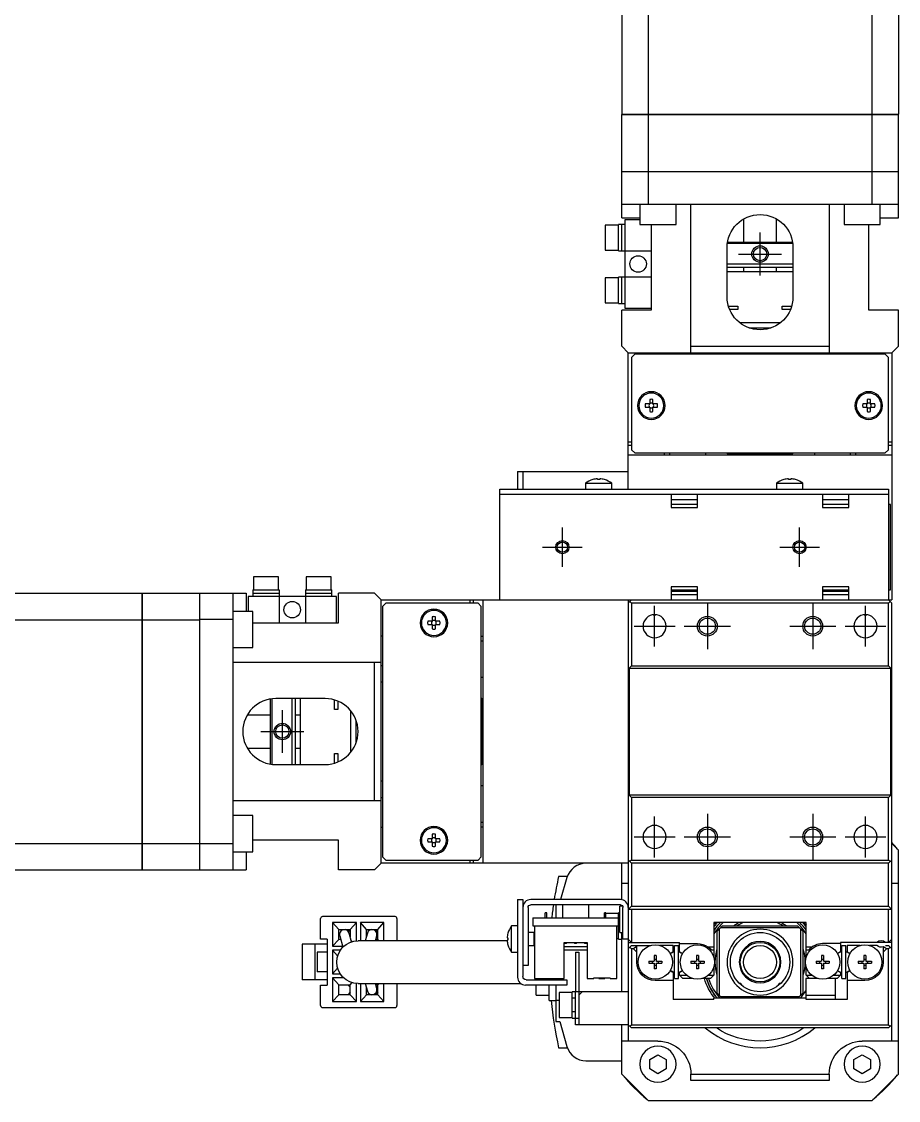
# Model space of a CAD drawing. Extents: x 0 to 1346, y -8 to 1139.
# Drawn here: x 1212.6 to 1345.7, y 409.9 to 573.7 of the extents above; entities that cross this region are included whole.
import ezdxf

# ---------------------------------------------------------------- set-up
doc = ezdxf.new("R2010")
doc.units = 0
doc.header["$LTSCALE"] = 0.5
doc.linetypes.add('CENTER', pattern=[50.8, 31.75, -6.35, 6.35, -6.35])
for name, color, linetype in [('MSM_CENTER', 1, 'CENTER'), ('MSM_CONTINUOUS', 7, 'CONTINUOUS'), ('MSM_NARROW', 5, 'CONTINUOUS')]:
    doc.layers.add(name, color=color, linetype=linetype)

msp = doc.modelspace()

# ---------------------------------------------------------------- linework, layer by layer
at = {"layer": 'MSM_CENTER'}
for p, q in [((1324.69, 535.16), (1324.69, 541.66)), ((1321.44, 538.41), (1327.94, 538.41)), ((1294.69, 490.91), (1294.69, 496.91)), ((1330.69, 490.91), (1330.69, 496.91)), ((1291.69, 493.91), (1297.69, 493.91)), ((1327.69, 493.91), (1333.69, 493.91)), ((1308.69, 478.81), (1308.69, 485.01)), ((1316.69, 485.41), (1316.69, 478.41)), ((1332.69, 485.41), (1332.69, 478.41)), ((1340.69, 478.81), (1340.69, 485.01)), ((1305.59, 481.91), (1311.79, 481.91)), ((1313.19, 481.91), (1320.19, 481.91)), ((1329.19, 481.91), (1336.19, 481.91)), ((1337.59, 481.91), (1343.79, 481.91)), ((1252.19, 462.66), (1252.19, 469.16)), ((1248.94, 465.91), (1255.44, 465.91)), ((1308.69, 446.81), (1308.69, 453.01)), ((1316.69, 453.41), (1316.69, 446.41)), ((1332.69, 453.41), (1332.69, 446.41)), ((1340.69, 446.81), (1340.69, 453.01)), ((1305.59, 449.91), (1311.79, 449.91)), ((1313.19, 449.91), (1320.19, 449.91)), ((1329.19, 449.91), (1336.19, 449.91)), ((1337.59, 449.91), (1343.79, 449.91))]:
    msp.add_line(p, q, dxfattribs=at)
at = {"layer": 'MSM_CONTINUOUS'}
for p, q in [((1303.69, 595.91), (1303.69, 559.66)), ((1307.72, 583.61), (1307.72, 559.66)), ((1341.66, 583.61), (1341.66, 559.66)), ((1345.69, 583.61), (1345.69, 559.66)), ((1303.69, 559.66), (1345.69, 559.66)), ((1303.69, 559.61), (1345.69, 559.61)), ((1303.69, 543.91), (1303.69, 559.61)), ((1303.74, 559.66), (1303.74, 559.61)), ((1307.72, 559.61), (1307.72, 550.91)), ((1307.98, 559.66), (1307.98, 559.61)), ((1341.4, 559.66), (1341.4, 559.61)), ((1341.66, 559.61), (1341.66, 550.91)), ((1345.64, 559.66), (1345.64, 559.61)), ((1345.69, 543.91), (1345.69, 559.61)), ((1345.69, 550.91), (1303.69, 550.91)), ((1307.69, 550.91), (1307.69, 545.91)), ((1341.69, 545.91), (1341.69, 550.91)), ((1345.69, 545.91), (1303.69, 545.91)), ((1306.44, 545.91), (1306.44, 542.91)), ((1311.94, 542.91), (1311.94, 545.91)), ((1314.19, 523.41), (1314.19, 545.91)), ((1335.19, 545.91), (1335.19, 523.41)), ((1337.44, 545.91), (1337.44, 542.91)), ((1342.94, 542.91), (1342.94, 545.91)), ((1303.69, 543.91), (1306.44, 543.91)), ((1342.94, 543.91), (1345.69, 543.91)), ((1301.19, 542.81), (1301.19, 539.01)), ((1303.19, 542.81), (1301.19, 542.81)), ((1303.19, 538.91), (1303.19, 542.91)), ((1304.19, 542.91), (1303.19, 542.91)), ((1303.69, 538.91), (1303.69, 542.91)), ((1304.19, 543.61), (1304.19, 530.21)), ((1306.44, 543.61), (1304.19, 543.61)), ((1306.44, 542.91), (1311.94, 542.91)), ((1308.19, 542.91), (1308.19, 529.91)), ((1322.19, 543.74), (1322.19, 540.21)), ((1327.19, 540.21), (1327.19, 543.74)), ((1337.44, 542.91), (1342.94, 542.91)), ((1341.19, 529.91), (1341.19, 542.91)), ((1301.19, 539.01), (1303.19, 539.01)), ((1303.19, 538.91), (1308.19, 538.91)), ((1319.69, 531.91), (1319.69, 539.41)), ((1329.65, 540.01), (1319.73, 540.01)), ((1319.75, 540.21), (1329.63, 540.21)), ((1329.69, 539.41), (1329.69, 531.91)), ((1319.69, 536.91), (1329.69, 536.91)), ((1319.69, 536.41), (1329.69, 536.41)), ((1329.69, 535.71), (1319.69, 535.71)), ((1322.19, 536.41), (1322.19, 535.71)), ((1327.19, 535.71), (1327.19, 536.41)), ((1301.19, 534.81), (1301.19, 531.01)), ((1303.19, 534.81), (1301.19, 534.81)), ((1303.19, 530.91), (1303.19, 534.91)), ((1308.19, 534.91), (1303.19, 534.91)), ((1303.69, 530.91), (1303.69, 534.91)), ((1301.19, 531.01), (1303.19, 531.01)), ((1303.19, 530.91), (1304.19, 530.91)), ((1308.19, 529.91), (1303.69, 529.91)), ((1303.69, 524.41), (1303.69, 529.91)), ((1304.19, 530.21), (1308.19, 530.21)), ((1319.89, 530.51), (1321.34, 530.51)), ((1321.34, 530.01), (1320.06, 530.01)), ((1321.34, 530.51), (1321.34, 530.01)), ((1328.04, 530.51), (1329.49, 530.51)), ((1328.04, 530.01), (1328.04, 530.51)), ((1329.32, 530.01), (1328.04, 530.01)), ((1345.69, 529.91), (1341.19, 529.91)), ((1345.69, 524.41), (1345.69, 529.91)), ((1321.56, 528.01), (1327.82, 528.01)), ((1322.98, 527.21), (1326.4, 527.21)), ((1323.44, 527.21), (1323.44, 527.07)), ((1325.94, 527.07), (1325.94, 527.21)), ((1303.69, 524.41), (1304.69, 523.41)), ((1314.19, 524.41), (1335.19, 524.41)), ((1344.69, 523.41), (1345.69, 524.41)), ((1304.69, 523.41), (1344.69, 523.41)), ((1304.69, 502.71), (1304.69, 523.41)), ((1305.69, 523.21), (1305.19, 522.71)), ((1305.19, 522.71), (1305.19, 508.71)), ((1343.69, 523.21), (1305.69, 523.21)), ((1310.19, 523.41), (1310.19, 523.21)), ((1314.69, 523.41), (1314.69, 523.21)), ((1317.19, 523.41), (1317.19, 523.21)), ((1332.19, 523.21), (1332.19, 523.41)), ((1334.69, 523.21), (1334.69, 523.41)), ((1339.19, 523.21), (1339.19, 523.41)), ((1344.19, 522.71), (1343.69, 523.21)), ((1344.19, 508.71), (1344.19, 522.71)), ((1344.69, 523.41), (1344.69, 485.91)), ((1307.95, 516.33), (1307.95, 515.65)), ((1308.43, 515.65), (1308.43, 516.33)), ((1340.95, 516.33), (1340.95, 515.65)), ((1341.43, 515.65), (1341.43, 516.33)), ((1307.95, 515.65), (1307.27, 515.65)), ((1307.27, 515.17), (1307.95, 515.17)), ((1307.95, 515.17), (1307.95, 514.49)), ((1309.11, 515.65), (1308.43, 515.65)), ((1308.43, 514.49), (1308.43, 515.17)), ((1308.43, 515.17), (1309.11, 515.17)), ((1340.95, 515.65), (1340.27, 515.65)), ((1340.27, 515.17), (1340.95, 515.17)), ((1340.95, 515.17), (1340.95, 514.49)), ((1342.11, 515.65), (1341.43, 515.65)), ((1341.43, 514.49), (1341.43, 515.17)), ((1341.43, 515.17), (1342.11, 515.17)), ((1304.69, 509.91), (1305.19, 509.91)), ((1344.19, 509.91), (1344.69, 509.91)), ((1304.69, 509.41), (1305.19, 509.41)), ((1304.69, 507.91), (1344.69, 507.91)), ((1305.19, 508.71), (1305.69, 508.21)), ((1305.69, 508.21), (1343.69, 508.21)), ((1310.19, 507.91), (1310.19, 508.21)), ((1310.94, 508.21), (1310.94, 507.91)), ((1316.44, 507.91), (1316.44, 508.21)), ((1319.69, 508.21), (1319.69, 508.11)), ((1319.69, 508.11), (1329.69, 508.11)), ((1319.69, 508.11), (1319.89, 507.91)), ((1329.49, 507.91), (1329.69, 508.11)), ((1329.69, 508.11), (1329.69, 508.21)), ((1332.94, 508.21), (1332.94, 507.91)), ((1338.44, 507.91), (1338.44, 508.21)), ((1339.19, 508.21), (1339.19, 507.91)), ((1343.69, 508.21), (1344.19, 508.71)), ((1344.19, 509.41), (1344.69, 509.41)), ((1287.89, 505.41), (1304.69, 505.41)), ((1287.89, 505.41), (1287.89, 502.71)), ((1288.69, 505.41), (1288.69, 502.71)), ((1298.19, 503.61), (1302.19, 503.61)), ((1298.19, 503.61), (1298.19, 502.71)), ((1299.3, 504.18), (1299.3, 504.18)), ((1300.01, 504.18), (1300.01, 504.3)), ((1300.37, 504.3), (1300.37, 504.18)), ((1301.08, 504.18), (1301.08, 504.18)), ((1302.19, 502.71), (1302.19, 503.61)), ((1327.19, 503.61), (1331.19, 503.61)), ((1327.19, 503.61), (1327.19, 502.71)), ((1328.3, 504.18), (1328.3, 504.18)), ((1329.01, 504.18), (1329.01, 504.3)), ((1329.37, 504.3), (1329.37, 504.18)), ((1330.08, 504.18), (1330.08, 504.18)), ((1331.19, 502.71), (1331.19, 503.61)), ((1285.19, 502.71), (1344.19, 502.71)), ((1285.19, 485.91), (1285.19, 502.71)), ((1344.19, 501.91), (1285.19, 501.91)), ((1311.19, 501.91), (1311.19, 499.91)), ((1315.19, 499.91), (1315.19, 501.91)), ((1334.19, 501.91), (1334.19, 499.91)), ((1338.19, 499.91), (1338.19, 501.91)), ((1344.19, 502.71), (1344.19, 485.91)), ((1315.19, 501.11), (1311.19, 501.11)), ((1315.19, 500.41), (1311.19, 500.41)), ((1311.19, 499.91), (1315.19, 499.91)), ((1338.19, 501.11), (1334.19, 501.11)), ((1338.19, 500.41), (1334.19, 500.41)), ((1334.19, 499.91), (1338.19, 499.91)), ((1344.49, 500.41), (1344.19, 500.41)), ((1344.49, 487.41), (1344.49, 500.41)), ((1251.59, 489.41), (1247.79, 489.41)), ((1247.79, 489.41), (1247.79, 487.41)), ((1251.59, 487.41), (1251.59, 489.41)), ((1259.59, 489.41), (1255.79, 489.41)), ((1255.79, 489.41), (1255.79, 487.41)), ((1259.59, 487.41), (1259.59, 489.41)), ((1194.69, 486.91), (1230.94, 486.91)), ((1230.94, 444.91), (1230.94, 486.91)), ((1230.94, 486.86), (1230.99, 486.86)), ((1230.99, 444.91), (1230.99, 486.91)), ((1230.99, 486.91), (1246.69, 486.91)), ((1239.69, 444.91), (1239.69, 486.91)), ((1244.69, 486.91), (1244.69, 444.91)), ((1246.69, 486.91), (1246.69, 484.16)), ((1247.69, 487.41), (1251.69, 487.41)), ((1247.69, 487.41), (1247.69, 486.41)), ((1247.69, 486.91), (1251.69, 486.91)), ((1251.69, 487.41), (1251.69, 482.41)), ((1255.69, 487.41), (1255.69, 482.41)), ((1255.69, 487.41), (1259.69, 487.41)), ((1255.69, 486.91), (1259.69, 486.91)), ((1259.69, 486.41), (1259.69, 487.41)), ((1260.69, 482.41), (1260.69, 486.91)), ((1266.19, 486.91), (1260.69, 486.91)), ((1267.19, 485.91), (1266.19, 486.91)), ((1311.19, 487.91), (1311.19, 485.91)), ((1315.19, 487.91), (1311.19, 487.91)), ((1311.19, 487.41), (1315.19, 487.41)), ((1311.19, 487.21), (1315.19, 487.21)), ((1311.19, 486.71), (1312.14, 486.71)), ((1312.14, 486.71), (1314.24, 486.71)), ((1314.24, 486.71), (1315.19, 486.71)), ((1315.19, 485.91), (1315.19, 487.91)), ((1338.19, 487.91), (1334.19, 487.91)), ((1334.19, 487.91), (1334.19, 485.91)), ((1334.19, 487.41), (1338.19, 487.41)), ((1334.19, 487.21), (1338.19, 487.21)), ((1334.19, 486.71), (1335.14, 486.71)), ((1335.14, 486.71), (1337.24, 486.71)), ((1337.24, 486.71), (1338.19, 486.71)), ((1338.19, 485.91), (1338.19, 487.91)), ((1344.19, 487.41), (1344.49, 487.41)), ((1246.99, 486.41), (1246.99, 484.16)), ((1260.39, 486.41), (1246.99, 486.41)), ((1260.39, 482.41), (1260.39, 486.41)), ((1267.19, 445.91), (1267.19, 485.91)), ((1267.19, 485.91), (1344.69, 485.91)), ((1267.89, 485.41), (1267.39, 484.91)), ((1267.39, 484.91), (1267.39, 446.91)), ((1281.89, 485.41), (1267.89, 485.41)), ((1280.69, 485.41), (1280.69, 485.91)), ((1281.19, 485.41), (1281.19, 485.91)), ((1282.39, 484.91), (1281.89, 485.41)), ((1282.39, 446.91), (1282.39, 484.91)), ((1282.69, 445.91), (1282.69, 485.91)), ((1304.69, 485.91), (1304.69, 418.91)), ((1304.69, 485.41), (1305.19, 485.91)), ((1304.94, 485.66), (1305.19, 485.41)), ((1305.19, 485.41), (1305.19, 475.91)), ((1344.19, 485.41), (1305.19, 485.41)), ((1344.19, 485.91), (1344.44, 485.66)), ((1344.19, 485.41), (1344.44, 485.66)), ((1344.19, 475.91), (1344.19, 485.41)), ((1344.44, 485.66), (1344.69, 485.41)), ((1344.69, 418.91), (1344.69, 485.41)), ((1247.69, 484.16), (1244.69, 484.16)), ((1247.69, 478.66), (1247.69, 484.16)), ((1274.95, 483.33), (1274.95, 482.65)), ((1275.43, 482.65), (1275.43, 483.33)), ((1308.49, 483.65), (1308.89, 483.65)), ((1340.49, 483.65), (1340.89, 483.65)), ((1206.99, 482.88), (1230.94, 482.88)), ((1230.94, 482.62), (1230.99, 482.62)), ((1230.99, 482.88), (1239.69, 482.88)), ((1244.69, 482.91), (1239.69, 482.91)), ((1247.69, 482.41), (1260.69, 482.41)), ((1274.95, 482.65), (1274.27, 482.65)), ((1274.27, 482.17), (1274.95, 482.17)), ((1274.95, 482.17), (1274.95, 481.49)), ((1276.11, 482.65), (1275.43, 482.65)), ((1275.43, 481.49), (1275.43, 482.17)), ((1275.43, 482.17), (1276.11, 482.17)), ((1267.39, 480.41), (1267.19, 480.41)), ((1282.39, 480.41), (1282.69, 480.41)), ((1244.69, 478.66), (1247.69, 478.66)), ((1282.69, 479.66), (1282.39, 479.66)), ((1267.19, 476.41), (1244.69, 476.41)), ((1266.19, 455.41), (1266.19, 476.41)), ((1267.39, 475.91), (1267.19, 475.91)), ((1305.19, 475.91), (1304.84, 475.56)), ((1304.84, 475.56), (1304.84, 456.26)), ((1304.84, 475.56), (1344.54, 475.56)), ((1305.19, 475.91), (1344.19, 475.91)), ((1344.54, 475.56), (1344.19, 475.91)), ((1344.54, 456.26), (1344.54, 475.56)), ((1267.39, 473.41), (1267.19, 473.41)), ((1282.39, 474.16), (1282.69, 474.16)), ((1250.39, 460.97), (1250.39, 470.84)), ((1250.59, 470.87), (1250.59, 460.94)), ((1258.69, 470.91), (1251.19, 470.91)), ((1253.69, 460.91), (1253.69, 470.91)), ((1254.19, 460.91), (1254.19, 470.91)), ((1254.89, 470.91), (1254.89, 460.91)), ((1260.09, 469.26), (1260.09, 470.71)), ((1260.59, 470.53), (1260.59, 469.26)), ((1282.49, 470.91), (1282.39, 470.91)), ((1282.49, 460.91), (1282.49, 470.91)), ((1282.69, 470.71), (1282.49, 470.91)), ((1260.59, 469.26), (1260.09, 469.26)), ((1262.59, 462.78), (1262.59, 469.04)), ((1250.39, 468.41), (1246.86, 468.41)), ((1254.89, 468.41), (1254.19, 468.41)), ((1263.39, 464.2), (1263.39, 467.61)), ((1263.53, 467.16), (1263.39, 467.16)), ((1263.39, 464.66), (1263.53, 464.66)), ((1246.86, 463.41), (1250.39, 463.41)), ((1254.19, 463.41), (1254.89, 463.41)), ((1260.09, 462.56), (1260.59, 462.56)), ((1260.09, 461.11), (1260.09, 462.56)), ((1260.59, 462.56), (1260.59, 461.28)), ((1251.19, 460.91), (1258.69, 460.91)), ((1282.39, 460.91), (1282.49, 460.91)), ((1282.49, 460.91), (1282.69, 461.11)), ((1267.19, 458.41), (1267.39, 458.41)), ((1282.69, 457.66), (1282.39, 457.66)), ((1267.19, 455.41), (1244.69, 455.41)), ((1267.19, 455.91), (1267.39, 455.91)), ((1304.84, 456.26), (1305.19, 455.91)), ((1344.54, 456.26), (1304.84, 456.26)), ((1305.19, 455.91), (1305.19, 446.41)), ((1344.19, 455.91), (1305.19, 455.91)), ((1344.19, 455.91), (1344.54, 456.26)), ((1344.19, 446.41), (1344.19, 455.91)), ((1247.69, 453.16), (1244.69, 453.16)), ((1247.69, 447.66), (1247.69, 453.16)), ((1282.39, 452.16), (1282.69, 452.16)), ((1267.19, 451.41), (1267.39, 451.41)), ((1282.69, 451.41), (1282.39, 451.41)), ((1206.99, 448.94), (1230.94, 448.94)), ((1230.94, 449.19), (1230.99, 449.19)), ((1230.99, 448.94), (1239.69, 448.94)), ((1239.69, 448.91), (1244.69, 448.91)), ((1260.69, 449.41), (1247.69, 449.41)), ((1260.69, 444.91), (1260.69, 449.41)), ((1274.95, 449.65), (1274.27, 449.65)), ((1274.27, 449.17), (1274.95, 449.17)), ((1274.95, 450.33), (1274.95, 449.65)), ((1274.95, 449.17), (1274.95, 448.49)), ((1275.43, 449.65), (1275.43, 450.33)), ((1276.11, 449.65), (1275.43, 449.65)), ((1275.43, 448.49), (1275.43, 449.17)), ((1275.43, 449.17), (1276.11, 449.17)), ((1345.69, 447.91), (1344.69, 448.91)), ((1244.69, 447.66), (1247.69, 447.66)), ((1246.69, 447.66), (1246.69, 444.91)), ((1345.69, 413.91), (1345.69, 447.91)), ((1266.19, 444.91), (1267.19, 445.91)), ((1304.69, 445.91), (1267.19, 445.91)), ((1267.39, 446.91), (1267.89, 446.41)), ((1267.89, 446.41), (1281.89, 446.41)), ((1280.69, 445.91), (1280.69, 446.41)), ((1281.19, 445.91), (1281.19, 446.41)), ((1281.89, 446.41), (1282.39, 446.91)), ((1303.69, 440.39), (1303.69, 445.91)), ((1304.94, 446.16), (1304.69, 446.41)), ((1305.19, 446.41), (1304.94, 446.16)), ((1305.19, 445.91), (1304.94, 446.16)), ((1305.19, 446.41), (1344.19, 446.41)), ((1305.19, 445.91), (1305.19, 439.41)), ((1344.19, 445.91), (1305.19, 445.91)), ((1344.44, 446.16), (1344.19, 446.41)), ((1344.69, 446.41), (1344.19, 445.91)), ((1344.19, 439.41), (1344.19, 445.91)), ((1206.99, 444.91), (1230.94, 444.91)), ((1230.94, 444.96), (1230.99, 444.96)), ((1230.99, 444.91), (1246.69, 444.91)), ((1266.19, 444.91), (1260.69, 444.91)), ((1295.44, 443.91), (1294.12, 443.91)), ((1295.39, 443.73), (1294.43, 440.41)), ((1303.69, 442.91), (1304.69, 442.91)), ((1344.69, 442.91), (1345.69, 442.91)), ((1287.89, 440.41), (1287.89, 428.61)), ((1287.89, 440.41), (1288.69, 440.41)), ((1288.69, 440.41), (1288.69, 428.71)), ((1289.49, 439.21), (1289.49, 430.41)), ((1303.49, 440.41), (1289.89, 440.41)), ((1303.49, 439.61), (1289.89, 439.61)), ((1293.69, 439.61), (1293.69, 437.61)), ((1294.69, 439.61), (1294.69, 437.61)), ((1298.69, 437.61), (1298.69, 439.61)), ((1303.39, 435.41), (1303.39, 439.41)), ((1303.84, 439.41), (1303.39, 439.41)), ((1303.69, 439.41), (1303.69, 439.55)), ((1303.89, 434.41), (1303.89, 439.21)), ((1304.69, 438.91), (1305.19, 439.41)), ((1305.19, 439.41), (1344.19, 439.41)), ((1344.19, 439.41), (1344.69, 438.91)), ((1257.99, 434.41), (1257.99, 437.51)), ((1269.29, 437.81), (1258.29, 437.81)), ((1269.59, 437.51), (1269.59, 434.16)), ((1290.19, 437.61), (1290.19, 436.41)), ((1290.19, 437.61), (1303.19, 437.61)), ((1292.31, 438.41), (1292.06, 438.41)), ((1292.06, 437.61), (1292.06, 438.41)), ((1292.31, 437.61), (1292.31, 438.41)), ((1301.06, 437.61), (1301.06, 438.41)), ((1301.31, 438.41), (1301.06, 438.41)), ((1301.31, 437.61), (1301.31, 438.41)), ((1303.19, 438.31), (1301.31, 438.31)), ((1303.19, 434.41), (1303.19, 438.41)), ((1303.39, 438.41), (1303.19, 438.41)), ((1344.69, 438.91), (1304.69, 438.91)), ((1305.19, 438.91), (1305.19, 433.91)), ((1344.19, 433.91), (1344.19, 438.91)), ((1263.44, 436.91), (1259.79, 436.91)), ((1260.74, 435.86), (1259.79, 436.91)), ((1259.79, 436.91), (1259.79, 433.31)), ((1260.74, 435.86), (1262.49, 435.86)), ((1260.74, 434.36), (1260.74, 435.86)), ((1262.11, 435.86), (1262.49, 435.48)), ((1262.49, 435.86), (1263.44, 436.91)), ((1262.49, 435.86), (1262.49, 434.76)), ((1263.44, 434.15), (1263.44, 436.91)), ((1264.04, 436.91), (1264.04, 434.16)), ((1264.94, 435.86), (1264.04, 436.91)), ((1267.59, 436.91), (1264.04, 436.91)), ((1264.94, 434.8), (1264.94, 435.86)), ((1264.94, 435.86), (1266.69, 435.86)), ((1266.31, 435.86), (1266.69, 435.48)), ((1266.69, 435.86), (1267.59, 436.91)), ((1266.69, 434.36), (1266.69, 435.86)), ((1267.59, 434.16), (1267.59, 436.91)), ((1286.99, 432.41), (1286.99, 436.41)), ((1287.89, 436.41), (1286.99, 436.41)), ((1290.19, 436.41), (1303.19, 436.41)), ((1290.44, 436.41), (1290.44, 428.41)), ((1302.94, 428.41), (1302.94, 436.41)), ((1331.69, 436.91), (1317.69, 436.91)), ((1317.69, 436.91), (1317.69, 431.62)), ((1318.19, 435.61), (1318.49, 435.91)), ((1318.69, 436.11), (1318.49, 435.91)), ((1318.49, 435.91), (1318.49, 425.91)), ((1318.69, 436.11), (1318.99, 436.41)), ((1330.69, 436.11), (1318.69, 436.11)), ((1318.99, 436.41), (1330.39, 436.41)), ((1330.39, 436.41), (1330.69, 436.11)), ((1330.89, 435.91), (1330.69, 436.11)), ((1330.89, 425.91), (1330.89, 435.91)), ((1330.89, 435.91), (1331.19, 435.61)), ((1331.69, 431.62), (1331.69, 436.91)), ((1258.99, 434.41), (1257.99, 434.41)), ((1258.99, 434.41), (1258.99, 427.41)), ((1260.74, 434.36), (1259.79, 433.31)), ((1261.05, 434.36), (1260.74, 434.36)), ((1260.89, 434.91), (1261.37, 433.19)), ((1262.7, 434), (1262.34, 435.31)), ((1262.65, 434.18), (1262.79, 434.03)), ((1286.3, 434.16), (1263.69, 434.16)), ((1265.1, 435.32), (1264.75, 434.16)), ((1266.32, 434.16), (1266.53, 434.89)), ((1266.37, 434.36), (1266.69, 434.36)), ((1266.69, 434.73), (1266.4, 434.44)), ((1266.69, 434.36), (1266.86, 434.16)), ((1286.3, 434.59), (1286.42, 434.59)), ((1286.42, 434.23), (1286.3, 434.23)), ((1286.42, 435.3), (1286.42, 435.29)), ((1290.39, 435.41), (1289.49, 435.41)), ((1290.39, 433.41), (1290.39, 435.41)), ((1290.44, 435.36), (1290.39, 435.41)), ((1302.94, 434.51), (1303.19, 434.51)), ((1303.19, 434.41), (1303.69, 434.41)), ((1303.39, 435.41), (1303.89, 435.41)), ((1303.69, 426.41), (1303.69, 435.41)), ((1304.69, 434.41), (1303.89, 434.41)), ((1304.69, 434.41), (1305.19, 433.91)), ((1318.19, 426.21), (1318.19, 435.61)), ((1331.19, 435.61), (1331.19, 426.21)), ((1344.19, 433.91), (1344.69, 434.41)), ((1258.99, 433.61), (1255.19, 433.61)), ((1255.19, 433.61), (1255.19, 428.21)), ((1257.1, 433.61), (1257.1, 428.21)), ((1259.79, 433.31), (1261.34, 433.31)), ((1259.79, 432.71), (1259.79, 429.11)), ((1260.58, 431.84), (1259.79, 432.71)), ((1260.98, 432.71), (1259.79, 432.71)), ((1286.42, 433.52), (1286.42, 433.52)), ((1289.49, 433.41), (1290.39, 433.41)), ((1290.39, 433.41), (1290.44, 433.46)), ((1294.94, 433.91), (1298.44, 433.91)), ((1294.94, 428.41), (1294.94, 433.91)), ((1298.44, 433.21), (1294.94, 433.21)), ((1298.44, 432.71), (1294.94, 432.71)), ((1298.44, 433.91), (1298.44, 428.41)), ((1304.69, 433.91), (1312.49, 433.91)), ((1305.19, 433.41), (1304.69, 432.91)), ((1305.19, 432.91), (1304.94, 433.16)), ((1305.19, 433.41), (1308.08, 433.41)), ((1305.49, 432.91), (1305.19, 432.91)), ((1305.19, 432.91), (1305.19, 421.41)), ((1305.99, 433.26), (1305.49, 432.91)), ((1305.49, 432.91), (1305.99, 432.41)), ((1305.99, 430.91), (1305.99, 433.41)), ((1311.49, 433.41), (1309.5, 433.41)), ((1311.23, 432.31), (1311.49, 432.46)), ((1311.49, 432.46), (1311.49, 433.41)), ((1311.69, 428.41), (1311.69, 433.41)), ((1311.69, 433.41), (1312.29, 433.41)), ((1312.29, 428.41), (1312.29, 433.41)), ((1312.49, 432.46), (1312.49, 433.91)), ((1312.49, 433.71), (1315.19, 433.71)), ((1312.49, 432.46), (1312.71, 432.33)), ((1316.79, 433.21), (1317.69, 433.21)), ((1317.69, 432.71), (1317.33, 432.71)), ((1331.69, 433.21), (1332.59, 433.21)), ((1332.04, 432.71), (1331.69, 432.71)), ((1336.89, 433.71), (1334.19, 433.71)), ((1336.89, 432.46), (1336.67, 432.33)), ((1344.69, 433.91), (1336.89, 433.91)), ((1336.89, 433.91), (1336.89, 432.46)), ((1337.09, 428.41), (1337.09, 433.41)), ((1337.09, 433.41), (1337.69, 433.41)), ((1337.69, 428.41), (1337.69, 433.41)), ((1339.88, 433.41), (1337.89, 433.41)), ((1337.89, 433.41), (1337.89, 432.46)), ((1337.89, 432.46), (1338.15, 432.31)), ((1342.43, 433.41), (1341.3, 433.41)), ((1343.39, 433.2), (1343.44, 433.22)), ((1343.39, 433.2), (1343.39, 430.91)), ((1343.39, 432.41), (1343.89, 432.91)), ((1343.89, 432.91), (1343.44, 433.22)), ((1343.75, 433.41), (1344.19, 433.41)), ((1344.19, 432.91), (1343.89, 432.91)), ((1344.19, 433.41), (1344.69, 432.91)), ((1344.44, 433.16), (1344.19, 432.91)), ((1344.19, 421.41), (1344.19, 432.91)), ((1258.99, 432.41), (1257.49, 432.41)), ((1257.49, 432.41), (1257.49, 429.41)), ((1286.99, 432.41), (1287.89, 432.41)), ((1296.69, 432.41), (1297.19, 432.41)), ((1296.69, 432.41), (1296.69, 426.41)), ((1297.19, 432.41), (1297.19, 421.41)), ((1307.79, 431.05), (1308.58, 431.05)), ((1307.79, 431.05), (1307.79, 430.76)), ((1308.32, 431.05), (1308.32, 430.76)), ((1308.93, 431.91), (1308.64, 431.91)), ((1308.64, 431.91), (1308.64, 431.11)), ((1308.64, 431.38), (1308.93, 431.38)), ((1308.93, 431.91), (1308.93, 431.11)), ((1308.99, 431.05), (1309.79, 431.05)), ((1309.26, 430.76), (1309.26, 431.05)), ((1309.79, 431.05), (1309.79, 430.76)), ((1314.19, 431.05), (1314.98, 431.05)), ((1314.19, 431.05), (1314.19, 430.76)), ((1314.72, 431.05), (1314.72, 430.76)), ((1315.33, 431.91), (1315.04, 431.91)), ((1315.04, 431.91), (1315.04, 431.11)), ((1315.04, 431.38), (1315.33, 431.38)), ((1315.33, 431.91), (1315.33, 431.11)), ((1315.39, 431.05), (1316.19, 431.05)), ((1315.66, 430.76), (1315.66, 431.05)), ((1316.19, 431.05), (1316.19, 430.76)), ((1321.83, 432.22), (1321.89, 432.28)), ((1321.89, 432.35), (1321.89, 432.28)), ((1333.19, 431.05), (1333.98, 431.05)), ((1333.19, 431.05), (1333.19, 430.76)), ((1333.72, 431.05), (1333.72, 430.76)), ((1334.33, 431.91), (1334.04, 431.91)), ((1334.04, 431.91), (1334.04, 431.11)), ((1334.04, 431.38), (1334.33, 431.38)), ((1334.33, 431.91), (1334.33, 431.11)), ((1334.39, 431.05), (1335.19, 431.05)), ((1334.66, 430.76), (1334.66, 431.05)), ((1335.19, 431.05), (1335.19, 430.76)), ((1339.59, 431.05), (1340.38, 431.05)), ((1339.59, 431.05), (1339.59, 430.76)), ((1340.12, 431.05), (1340.12, 430.76)), ((1340.73, 431.91), (1340.44, 431.91)), ((1340.44, 431.91), (1340.44, 431.11)), ((1340.44, 431.38), (1340.73, 431.38)), ((1340.73, 431.91), (1340.73, 431.11)), ((1340.79, 431.05), (1341.59, 431.05)), ((1341.06, 430.76), (1341.06, 431.05)), ((1341.59, 431.05), (1341.59, 430.76)), ((1258.99, 429.41), (1257.49, 429.41)), ((1260.58, 429.98), (1259.79, 429.11)), ((1289.49, 430.41), (1288.69, 430.41)), ((1307.79, 430.76), (1308.58, 430.76)), ((1308.64, 430.7), (1308.64, 429.91)), ((1308.64, 430.44), (1308.93, 430.44)), ((1308.93, 429.91), (1308.64, 429.91)), ((1308.93, 430.7), (1308.93, 429.91)), ((1308.99, 430.76), (1309.79, 430.76)), ((1311.49, 429.36), (1311.23, 429.51)), ((1311.49, 429.36), (1311.49, 425.21)), ((1312.79, 429.53), (1312.49, 429.36)), ((1312.49, 428.91), (1312.49, 429.36)), ((1314.19, 430.76), (1314.98, 430.76)), ((1315.04, 430.7), (1315.04, 429.91)), ((1315.04, 430.44), (1315.33, 430.44)), ((1315.33, 429.91), (1315.04, 429.91)), ((1315.33, 430.7), (1315.33, 429.91)), ((1315.39, 430.76), (1316.19, 430.76)), ((1317.69, 430.19), (1317.69, 428.91)), ((1321.89, 429.53), (1321.83, 429.6)), ((1321.89, 429.53), (1321.89, 429.46)), ((1331.69, 428.91), (1331.69, 430.19)), ((1333.19, 430.76), (1333.98, 430.76)), ((1334.04, 430.7), (1334.04, 429.91)), ((1334.04, 430.44), (1334.33, 430.44)), ((1334.33, 429.91), (1334.04, 429.91)), ((1334.33, 430.7), (1334.33, 429.91)), ((1334.39, 430.76), (1335.19, 430.76)), ((1336.59, 429.53), (1336.89, 429.36)), ((1336.89, 429.36), (1336.89, 428.91)), ((1338.15, 429.51), (1337.89, 429.36)), ((1337.89, 429.36), (1337.89, 425.21)), ((1339.59, 430.76), (1340.38, 430.76)), ((1340.44, 430.7), (1340.44, 429.91)), ((1340.44, 430.44), (1340.73, 430.44)), ((1340.73, 429.91), (1340.44, 429.91)), ((1340.73, 430.7), (1340.73, 429.91)), ((1340.79, 430.76), (1341.59, 430.76)), ((1258.99, 428.21), (1255.19, 428.21)), ((1259.79, 429.11), (1260.98, 429.11)), ((1261.5, 428.51), (1259.79, 428.51)), ((1260.74, 427.46), (1259.79, 428.51)), ((1259.79, 428.51), (1259.79, 424.91)), ((1262.49, 427.46), (1262.79, 427.79)), ((1263.44, 424.91), (1263.44, 427.67)), ((1263.69, 427.66), (1288.36, 427.66)), ((1264.04, 427.66), (1264.04, 424.91)), ((1264.75, 427.66), (1265.1, 426.49)), ((1266.53, 426.92), (1266.32, 427.66)), ((1266.69, 427.46), (1266.86, 427.66)), ((1267.59, 424.91), (1267.59, 427.66)), ((1269.59, 427.66), (1269.59, 424.31)), ((1289.19, 428.21), (1295.39, 428.21)), ((1290.44, 428.41), (1294.94, 428.41)), ((1292.69, 428.21), (1292.69, 428.41)), ((1293.69, 428.41), (1293.69, 428.21)), ((1295.39, 428.21), (1295.39, 427.41)), ((1298.44, 428.41), (1299.44, 428.41)), ((1299.44, 428.51), (1301.94, 428.51)), ((1299.44, 428.41), (1299.44, 428.51)), ((1300.24, 428.51), (1300.24, 428.41)), ((1300.24, 428.41), (1301.14, 428.41)), ((1300.61, 428.51), (1300.61, 428.41)), ((1300.76, 428.51), (1300.76, 428.41)), ((1301.14, 428.51), (1301.14, 428.41)), ((1301.94, 428.41), (1301.94, 428.51)), ((1301.94, 428.41), (1302.94, 428.41)), ((1311.49, 428.11), (1308.79, 428.11)), ((1311.69, 428.41), (1312.29, 428.41)), ((1312.49, 428.91), (1313.53, 428.91)), ((1312.99, 428.41), (1312.49, 428.91)), ((1314.48, 428.41), (1312.99, 428.41)), ((1317.19, 428.41), (1315.9, 428.41)), ((1316.85, 428.91), (1317.69, 428.91)), ((1317.69, 428.91), (1317.19, 428.41)), ((1321.53, 427.71), (1321.71, 427.71)), ((1321.94, 427.48), (1321.71, 427.71)), ((1323.63, 427.94), (1323.63, 427.94)), ((1327.66, 427.71), (1327.44, 427.48)), ((1327.66, 427.71), (1327.85, 427.71)), ((1333.48, 428.41), (1331.64, 428.41)), ((1331.64, 428.41), (1331.64, 425.41)), ((1331.69, 428.91), (1332.53, 428.91)), ((1332.19, 428.41), (1331.69, 428.91)), ((1336.39, 428.41), (1334.9, 428.41)), ((1335.85, 428.91), (1336.89, 428.91)), ((1336.14, 425.21), (1336.14, 428.41)), ((1336.89, 428.91), (1336.39, 428.41)), ((1337.09, 428.41), (1337.69, 428.41)), ((1340.59, 428.11), (1337.89, 428.11)), ((1257.99, 424.31), (1257.99, 427.41)), ((1257.99, 427.41), (1258.99, 427.41)), ((1260.74, 425.96), (1259.79, 424.91)), ((1260.74, 427.46), (1262.49, 427.46)), ((1260.74, 425.96), (1260.74, 427.46)), ((1262.49, 425.96), (1260.74, 425.96)), ((1262.11, 427.46), (1262.49, 427.08)), ((1262.49, 426.33), (1262.11, 425.96)), ((1262.49, 425.96), (1262.49, 427.46)), ((1262.49, 425.96), (1263.44, 424.91)), ((1264.94, 425.96), (1264.04, 424.91)), ((1264.94, 425.96), (1264.94, 427.02)), ((1266.69, 425.96), (1264.94, 425.96)), ((1266.69, 426.33), (1266.31, 425.96)), ((1266.69, 427.46), (1266.37, 427.46)), ((1266.4, 427.37), (1266.69, 427.08)), ((1266.69, 425.96), (1266.69, 427.46)), ((1266.69, 425.96), (1267.59, 424.91)), ((1295.39, 427.41), (1289.09, 427.41)), ((1290.69, 425.91), (1290.69, 427.41)), ((1290.69, 425.91), (1292.69, 425.91)), ((1292.69, 425.09), (1292.69, 427.41)), ((1293.69, 427.41), (1293.69, 421.91)), ((1294.19, 426.31), (1294.19, 422.51)), ((1296.19, 426.31), (1294.19, 426.31)), ((1296.19, 422.41), (1296.19, 426.41)), ((1304.69, 426.41), (1296.19, 426.41)), ((1296.69, 422.41), (1296.69, 426.41)), ((1297.19, 425.91), (1297.69, 426.41)), ((1318.49, 425.91), (1318.19, 426.21)), ((1318.49, 425.91), (1318.99, 425.41)), ((1321.94, 427.48), (1321.77, 427.48)), ((1321.94, 427.35), (1321.94, 427.48)), ((1321.94, 427.35), (1321.94, 427.35)), ((1327.61, 427.48), (1327.44, 427.48)), ((1327.44, 427.48), (1327.44, 427.35)), ((1330.69, 425.71), (1331.19, 426.21)), ((1331.64, 425.91), (1336.14, 425.91)), ((1259.79, 424.91), (1263.44, 424.91)), ((1264.04, 424.91), (1267.59, 424.91)), ((1292.69, 425.09), (1293.69, 425.09)), ((1293.69, 425.13), (1294.19, 425.13)), ((1296.69, 425.41), (1296.19, 425.41)), ((1317.69, 425.21), (1311.49, 425.21)), ((1317.69, 425.21), (1317.69, 425.41)), ((1331.69, 425.41), (1317.69, 425.41)), ((1318.69, 425.71), (1330.69, 425.71)), ((1330.69, 425.71), (1330.39, 425.41)), ((1331.69, 425.21), (1331.69, 425.41)), ((1337.89, 425.21), (1331.69, 425.21)), ((1258.29, 424.01), (1269.29, 424.01)), ((1296.19, 423.41), (1296.69, 423.41)), ((1293.69, 421.91), (1294.29, 421.91)), ((1294.19, 422.51), (1296.19, 422.51)), ((1294.29, 421.91), (1295.39, 418.08)), ((1296.19, 422.41), (1297.19, 422.41)), ((1296.69, 421.41), (1296.69, 422.41)), ((1304.69, 421.41), (1296.69, 421.41)), ((1303.69, 413.91), (1303.69, 421.41)), ((1304.69, 421.41), (1305.19, 420.91)), ((1304.94, 421.16), (1305.19, 421.41)), ((1305.19, 421.41), (1344.19, 421.41)), ((1344.69, 421.41), (1344.19, 420.91)), ((1344.19, 421.41), (1344.44, 421.16)), ((1344.19, 420.91), (1305.19, 420.91)), ((1294.12, 417.91), (1295.44, 417.91)), ((1309.19, 418.91), (1303.69, 418.91)), ((1345.69, 418.91), (1340.19, 418.91)), ((1307.94, 416.13), (1309.19, 416.85)), ((1307.94, 414.69), (1307.94, 416.13)), ((1309.19, 416.85), (1310.44, 416.13)), ((1310.44, 416.13), (1310.44, 414.69)), ((1338.94, 416.13), (1340.19, 416.85)), ((1338.94, 414.69), (1338.94, 416.13)), ((1340.19, 416.85), (1341.44, 416.13)), ((1341.44, 416.13), (1341.44, 414.69)), ((1298.27, 415.91), (1303.69, 415.91)), ((1309.19, 413.96), (1307.94, 414.69)), ((1310.44, 414.69), (1309.19, 413.96)), ((1340.19, 413.96), (1338.94, 414.69)), ((1341.44, 414.69), (1340.19, 413.96)), ((1303.69, 413.91), (1307.69, 409.91)), ((1314.19, 413.91), (1335.19, 413.91)), ((1314.19, 412.91), (1314.19, 413.91)), ((1335.19, 412.91), (1314.19, 412.91)), ((1335.19, 413.91), (1335.19, 412.91)), ((1341.69, 409.91), (1345.69, 413.91)), ((1307.69, 409.91), (1341.69, 409.91))]:
    msp.add_line(p, q, dxfattribs=at)
for points in [[(1300.37, 504.18, 0), (1300.37, 504.18, 0), (1300.36, 504.18, 0), (1300.36, 504.18, 0), (1300.36, 504.18, 0), (1300.36, 504.18, 0), (1300.35, 504.18, 0), (1300.35, 504.18, 0), (1300.35, 504.18, 0), (1300.34, 504.18, 0), (1300.34, 504.18, 0), (1300.34, 504.18, 0), (1300.34, 504.18, 0), (1300.33, 504.18, 0), (1300.33, 504.18, 0), (1300.33, 504.18, 0), (1300.32, 504.18, 0), (1300.32, 504.18, 0), (1300.32, 504.18, 0), (1300.32, 504.18, 0), (1300.31, 504.18, 0), (1300.31, 504.18, 0), (1300.31, 504.18, 0), (1300.3, 504.18, 0), (1300.3, 504.18, 0), (1300.3, 504.18, 0), (1300.3, 504.18, 0), (1300.29, 504.18, 0), (1300.29, 504.18, 0), (1300.29, 504.18, 0), (1300.29, 504.18, 0), (1300.28, 504.18, 0), (1300.28, 504.18, 0), (1300.28, 504.18, 0), (1300.27, 504.18, 0), (1300.27, 504.18, 0), (1300.27, 504.18, 0), (1300.27, 504.18, 0), (1300.26, 504.18, 0), (1300.26, 504.18, 0), (1300.26, 504.18, 0), (1300.25, 504.18, 0), (1300.25, 504.18, 0), (1300.25, 504.18, 0), (1300.25, 504.18, 0), (1300.24, 504.18, 0), (1300.24, 504.18, 0), (1300.24, 504.18, 0), (1300.23, 504.18, 0), (1300.23, 504.18, 0), (1300.23, 504.18, 0), (1300.23, 504.18, 0), (1300.22, 504.18, 0), (1300.22, 504.18, 0), (1300.22, 504.18, 0), (1300.21, 504.18, 0), (1300.21, 504.18, 0), (1300.21, 504.18, 0), (1300.21, 504.18, 0), (1300.2, 504.18, 0), (1300.2, 504.18, 0), (1300.2, 504.18, 0), (1300.2, 504.18, 0), (1300.19, 504.18, 0), (1300.19, 504.18, 0), (1300.19, 504.18, 0), (1300.18, 504.18, 0), (1300.18, 504.18, 0), (1300.18, 504.18, 0), (1300.18, 504.18, 0), (1300.17, 504.18, 0), (1300.17, 504.18, 0), (1300.17, 504.18, 0), (1300.16, 504.18, 0), (1300.16, 504.18, 0), (1300.16, 504.18, 0), (1300.16, 504.18, 0), (1300.15, 504.18, 0), (1300.15, 504.18, 0), (1300.15, 504.18, 0), (1300.14, 504.18, 0), (1300.14, 504.18, 0), (1300.14, 504.18, 0), (1300.14, 504.18, 0), (1300.13, 504.18, 0), (1300.13, 504.18, 0), (1300.13, 504.18, 0), (1300.12, 504.18, 0), (1300.12, 504.18, 0), (1300.12, 504.18, 0), (1300.12, 504.18, 0), (1300.11, 504.18, 0), (1300.11, 504.18, 0), (1300.11, 504.18, 0), (1300.11, 504.18, 0), (1300.1, 504.18, 0), (1300.1, 504.18, 0), (1300.1, 504.18, 0), (1300.09, 504.18, 0), (1300.09, 504.18, 0), (1300.09, 504.18, 0), (1300.09, 504.18, 0), (1300.08, 504.18, 0), (1300.08, 504.18, 0), (1300.08, 504.18, 0), (1300.07, 504.18, 0), (1300.07, 504.18, 0), (1300.07, 504.18, 0), (1300.07, 504.18, 0), (1300.06, 504.18, 0), (1300.06, 504.18, 0), (1300.06, 504.18, 0), (1300.05, 504.18, 0), (1300.05, 504.18, 0), (1300.05, 504.18, 0), (1300.05, 504.18, 0), (1300.04, 504.18, 0), (1300.04, 504.18, 0), (1300.04, 504.18, 0), (1300.03, 504.18, 0), (1300.03, 504.18, 0), (1300.03, 504.18, 0), (1300.03, 504.18, 0), (1300.02, 504.18, 0), (1300.02, 504.18, 0), (1300.02, 504.18, 0), (1300.02, 504.18, 0), (1300.01, 504.18, 0), (1300.01, 504.18, 0)], [(1329.37, 504.18, 0), (1329.37, 504.18, 0), (1329.36, 504.18, 0), (1329.36, 504.18, 0), (1329.36, 504.18, 0), (1329.36, 504.18, 0), (1329.35, 504.18, 0), (1329.35, 504.18, 0), (1329.35, 504.18, 0), (1329.34, 504.18, 0), (1329.34, 504.18, 0), (1329.34, 504.18, 0), (1329.34, 504.18, 0), (1329.33, 504.18, 0), (1329.33, 504.18, 0), (1329.33, 504.18, 0), (1329.32, 504.18, 0), (1329.32, 504.18, 0), (1329.32, 504.18, 0), (1329.32, 504.18, 0), (1329.31, 504.18, 0), (1329.31, 504.18, 0), (1329.31, 504.18, 0), (1329.3, 504.18, 0), (1329.3, 504.18, 0), (1329.3, 504.18, 0), (1329.3, 504.18, 0), (1329.29, 504.18, 0), (1329.29, 504.18, 0), (1329.29, 504.18, 0), (1329.29, 504.18, 0), (1329.28, 504.18, 0), (1329.28, 504.18, 0), (1329.28, 504.18, 0), (1329.27, 504.18, 0), (1329.27, 504.18, 0), (1329.27, 504.18, 0), (1329.27, 504.18, 0), (1329.26, 504.18, 0), (1329.26, 504.18, 0), (1329.26, 504.18, 0), (1329.25, 504.18, 0), (1329.25, 504.18, 0), (1329.25, 504.18, 0), (1329.25, 504.18, 0), (1329.24, 504.18, 0), (1329.24, 504.18, 0), (1329.24, 504.18, 0), (1329.23, 504.18, 0), (1329.23, 504.18, 0), (1329.23, 504.18, 0), (1329.23, 504.18, 0), (1329.22, 504.18, 0), (1329.22, 504.18, 0), (1329.22, 504.18, 0), (1329.21, 504.18, 0), (1329.21, 504.18, 0), (1329.21, 504.18, 0), (1329.21, 504.18, 0), (1329.2, 504.18, 0), (1329.2, 504.18, 0), (1329.2, 504.18, 0), (1329.2, 504.18, 0), (1329.19, 504.18, 0), (1329.19, 504.18, 0), (1329.19, 504.18, 0), (1329.18, 504.18, 0), (1329.18, 504.18, 0), (1329.18, 504.18, 0), (1329.18, 504.18, 0), (1329.17, 504.18, 0), (1329.17, 504.18, 0), (1329.17, 504.18, 0), (1329.16, 504.18, 0), (1329.16, 504.18, 0), (1329.16, 504.18, 0), (1329.16, 504.18, 0), (1329.15, 504.18, 0), (1329.15, 504.18, 0), (1329.15, 504.18, 0), (1329.14, 504.18, 0), (1329.14, 504.18, 0), (1329.14, 504.18, 0), (1329.14, 504.18, 0), (1329.13, 504.18, 0), (1329.13, 504.18, 0), (1329.13, 504.18, 0), (1329.12, 504.18, 0), (1329.12, 504.18, 0), (1329.12, 504.18, 0), (1329.12, 504.18, 0), (1329.11, 504.18, 0), (1329.11, 504.18, 0), (1329.11, 504.18, 0), (1329.11, 504.18, 0), (1329.1, 504.18, 0), (1329.1, 504.18, 0), (1329.1, 504.18, 0), (1329.09, 504.18, 0), (1329.09, 504.18, 0), (1329.09, 504.18, 0), (1329.09, 504.18, 0), (1329.08, 504.18, 0), (1329.08, 504.18, 0), (1329.08, 504.18, 0), (1329.07, 504.18, 0), (1329.07, 504.18, 0), (1329.07, 504.18, 0), (1329.07, 504.18, 0), (1329.06, 504.18, 0), (1329.06, 504.18, 0), (1329.06, 504.18, 0), (1329.05, 504.18, 0), (1329.05, 504.18, 0), (1329.05, 504.18, 0), (1329.05, 504.18, 0), (1329.04, 504.18, 0), (1329.04, 504.18, 0), (1329.04, 504.18, 0), (1329.03, 504.18, 0), (1329.03, 504.18, 0), (1329.03, 504.18, 0), (1329.03, 504.18, 0), (1329.02, 504.18, 0), (1329.02, 504.18, 0), (1329.02, 504.18, 0), (1329.02, 504.18, 0), (1329.01, 504.18, 0), (1329.01, 504.18, 0)], [(1286.42, 434.59, 0), (1286.42, 434.58, 0), (1286.42, 434.58, 0), (1286.42, 434.58, 0), (1286.42, 434.58, 0), (1286.42, 434.57, 0), (1286.42, 434.57, 0), (1286.42, 434.57, 0), (1286.42, 434.57, 0), (1286.42, 434.56, 0), (1286.42, 434.56, 0), (1286.42, 434.56, 0), (1286.42, 434.55, 0), (1286.42, 434.55, 0), (1286.42, 434.55, 0), (1286.42, 434.55, 0), (1286.42, 434.54, 0), (1286.42, 434.54, 0), (1286.42, 434.54, 0), (1286.42, 434.54, 0), (1286.42, 434.53, 0), (1286.42, 434.53, 0), (1286.42, 434.53, 0), (1286.42, 434.52, 0), (1286.42, 434.52, 0), (1286.42, 434.52, 0), (1286.42, 434.51, 0), (1286.42, 434.51, 0), (1286.42, 434.51, 0), (1286.42, 434.51, 0), (1286.42, 434.5, 0), (1286.42, 434.5, 0), (1286.42, 434.5, 0), (1286.42, 434.5, 0), (1286.42, 434.49, 0), (1286.42, 434.49, 0), (1286.42, 434.49, 0), (1286.42, 434.48, 0), (1286.42, 434.48, 0), (1286.42, 434.48, 0), (1286.42, 434.48, 0), (1286.42, 434.47, 0), (1286.42, 434.47, 0), (1286.42, 434.47, 0), (1286.42, 434.46, 0), (1286.42, 434.46, 0), (1286.42, 434.46, 0), (1286.42, 434.46, 0), (1286.42, 434.45, 0), (1286.42, 434.45, 0), (1286.42, 434.45, 0), (1286.42, 434.44, 0), (1286.42, 434.44, 0), (1286.42, 434.44, 0), (1286.42, 434.44, 0), (1286.42, 434.43, 0), (1286.42, 434.43, 0), (1286.42, 434.43, 0), (1286.42, 434.43, 0), (1286.42, 434.42, 0), (1286.42, 434.42, 0), (1286.42, 434.42, 0), (1286.42, 434.41, 0), (1286.42, 434.41, 0), (1286.42, 434.41, 0), (1286.42, 434.4, 0), (1286.42, 434.4, 0), (1286.42, 434.4, 0), (1286.42, 434.4, 0), (1286.42, 434.39, 0), (1286.42, 434.39, 0), (1286.42, 434.39, 0), (1286.42, 434.39, 0), (1286.42, 434.38, 0), (1286.42, 434.38, 0), (1286.42, 434.38, 0), (1286.42, 434.37, 0), (1286.42, 434.37, 0), (1286.42, 434.37, 0), (1286.42, 434.37, 0), (1286.42, 434.36, 0), (1286.42, 434.36, 0), (1286.42, 434.36, 0), (1286.42, 434.36, 0), (1286.42, 434.35, 0), (1286.42, 434.35, 0), (1286.42, 434.35, 0), (1286.42, 434.34, 0), (1286.42, 434.34, 0), (1286.42, 434.34, 0), (1286.42, 434.33, 0), (1286.42, 434.33, 0), (1286.42, 434.33, 0), (1286.42, 434.33, 0), (1286.42, 434.32, 0), (1286.42, 434.32, 0), (1286.42, 434.32, 0), (1286.42, 434.31, 0), (1286.42, 434.31, 0), (1286.42, 434.31, 0), (1286.42, 434.31, 0), (1286.42, 434.3, 0), (1286.42, 434.3, 0), (1286.42, 434.3, 0), (1286.42, 434.3, 0), (1286.42, 434.29, 0), (1286.42, 434.29, 0), (1286.42, 434.29, 0), (1286.42, 434.28, 0), (1286.42, 434.28, 0), (1286.42, 434.28, 0), (1286.42, 434.28, 0), (1286.42, 434.27, 0), (1286.42, 434.27, 0), (1286.42, 434.27, 0), (1286.42, 434.26, 0), (1286.42, 434.26, 0), (1286.42, 434.26, 0), (1286.42, 434.26, 0), (1286.42, 434.25, 0), (1286.42, 434.25, 0), (1286.42, 434.25, 0), (1286.42, 434.25, 0), (1286.42, 434.24, 0), (1286.42, 434.24, 0), (1286.42, 434.24, 0), (1286.42, 434.23, 0), (1286.42, 434.23, 0), (1286.42, 434.23, 0)]]:
    msp.add_polyline3d(points, dxfattribs=at)
for centre, radius in [((1324.69, 538.41), 1.01), ((1306.19, 536.91), 1.25), ((1294.69, 493.91), 0.783), ((1330.69, 493.91), 0.783), ((1253.69, 484.41), 1.25), ((1316.69, 481.91), 1.23), ((1332.69, 481.91), 1.23), ((1252.19, 465.91), 1.01), ((1316.69, 449.91), 1.23), ((1332.69, 449.91), 1.23), ((1324.69, 430.91), 4.5), ((1308.79, 430.91), 2.6), ((1315.19, 430.91), 2.6), ((1324.69, 430.91), 3), ((1334.19, 430.91), 2.6), ((1340.59, 430.91), 2.6)]:
    msp.add_circle(centre, radius, dxfattribs=at)
at = {"layer": 'MSM_CONTINUOUS', "extrusion": (0, 0, -1)}
for centre, radius in [((-1308.19, 515.41), 2.1), ((-1308.19, 515.41), 1.9), ((-1341.19, 515.41), 2.1), ((-1341.19, 515.41), 1.9), ((-1275.19, 482.41), 2.1), ((-1275.19, 482.41), 1.9), ((-1308.69, 481.91), 1.75), ((-1340.69, 481.91), 1.75), ((-1275.19, 449.41), 2.1), ((-1275.19, 449.41), 1.9), ((-1308.69, 449.91), 1.75), ((-1340.69, 449.91), 1.75), ((-1324.69, 430.91), 5), ((-1324.69, 430.91), 3.15), ((-1309.19, 415.41), 2.75), ((-1340.19, 415.41), 2.75)]:
    msp.add_circle(centre, radius, dxfattribs=at)
for centre, radius, start, end in [((-1324.69, 539.41), 5, 0, 180), ((-1324.69, 531.91), 5, 180, 0), ((-1289.89, 439.21), 0.4, 0, 90), ((-1303.49, 439.21), 0.4, 90, 180), ((-1324.69, 430.91), 9, 38.9424, 41.8103), ((-1324.69, 430.91), 8.8, 37.3018, 42.9859), ((-1324.69, 430.91), 6.8, 53.9811, 61.9275), ((-1324.69, 430.91), 6.8, 118.0725, 126.0189), ((-1324.69, 430.91), 8.8, 137.0141, 142.6982), ((-1324.69, 430.91), 9, 138.1897, 141.0576), ((-1263.69, 430.91), 3.25, 270, 90), ((-1315.19, 430.91), 2.8, 90, 124.7719), ((-1324.69, 430.91), 6.8, 342.9174, 17.0826), ((-1324.69, 430.91), 6.8, 162.9174, 197.0826), ((-1343.09, 434.16), 1, 252.5424, 311.4096), ((-1308.79, 430.91), 2.8, 270, 0), ((-1308.58, 431.11), 0.06, 180, 270), ((-1308.99, 431.11), 0.06, 270, 360), ((-1312.1, 430.79), 1.75, 52.994, 60), ((-1311.87, 430.79), 1.75, 118.6217, 127.006), ((-1314.98, 431.11), 0.06, 180, 270), ((-1315.39, 431.11), 0.06, 270, 360), ((-1333.98, 431.11), 0.06, 180, 270), ((-1334.39, 431.11), 0.06, 270, 360), ((-1337.27, 430.79), 1.75, 120, 127.006), ((-1340.38, 431.11), 0.06, 180, 270), ((-1340.59, 430.91), 2.8, 180, 270), ((-1340.79, 431.11), 0.06, 270, 360), ((-1308.58, 430.7), 0.06, 90, 180), ((-1308.99, 430.7), 0.06, 0, 90), ((-1312.1, 431.02), 1.75, 300, 307.006), ((-1311.87, 431.02), 1.75, 232.994, 238.6217), ((-1314.98, 430.7), 0.06, 90, 180), ((-1315.39, 430.7), 0.06, 0, 90), ((-1333.98, 430.7), 0.06, 90, 180), ((-1334.39, 430.7), 0.06, 0, 90), ((-1337.27, 431.02), 1.75, 232.994, 240), ((-1340.38, 430.7), 0.06, 90, 180), ((-1340.79, 430.7), 0.06, 0, 90), ((-1289.19, 428.71), 0.5, 270, 0), ((-1324.69, 430.91), 8.8, 321.3178, 343.4955), ((-1324.69, 430.91), 8.5, 319.6798, 342.8954), ((-1324.69, 430.91), 8.8, 217.8357, 218.6822), ((-1324.69, 430.91), 12, 236.4427, 303.5573), ((-1309.19, 413.91), 5, 90, 180), ((-1340.19, 413.91), 5, 0, 90)]:
    msp.add_arc(centre, radius, start, end, dxfattribs=at)
at = {"layer": 'MSM_CONTINUOUS'}
for centre, radius, start, end in [((1308.19, 515.41), 0.95, 75.3667, 104.6333), ((1341.19, 515.41), 0.95, 75.3667, 104.6333), ((1308.19, 515.41), 0.95, 165.3667, 194.6333), ((1308.19, 515.41), 0.365, 138.8496, 221.1504), ((1308.19, 515.41), 0.365, 48.8496, 131.1504), ((1308.19, 515.41), 0.365, 228.8496, 311.1504), ((1308.19, 515.41), 0.95, 255.3667, 284.6333), ((1308.19, 515.41), 0.365, 318.8496, 41.1504), ((1308.19, 515.41), 0.95, 345.3667, 14.6333), ((1341.19, 515.41), 0.95, 165.3667, 194.6333), ((1341.19, 515.41), 0.365, 138.8496, 221.1504), ((1341.19, 515.41), 0.365, 48.8496, 131.1504), ((1341.19, 515.41), 0.365, 228.8496, 311.1504), ((1341.19, 515.41), 0.95, 255.3667, 284.6333), ((1341.19, 515.41), 0.365, 318.8496, 41.1504), ((1341.19, 515.41), 0.95, 345.3667, 14.6333), ((1300.19, 501.11), 3.2, 106.1225, 128.6822), ((1300.19, 501.11), 3.19, 93.2297, 106.1067), ((1300.19, 501.11), 3.19, 73.8933, 86.7703), ((1300.19, 501.11), 3.2, 51.3178, 73.8775), ((1329.19, 501.11), 3.2, 106.1225, 128.6822), ((1329.19, 501.11), 3.19, 93.2297, 106.1067), ((1329.19, 501.11), 3.19, 73.8933, 86.7703), ((1329.19, 501.11), 3.2, 51.3178, 73.8775), ((1275.19, 482.41), 0.95, 75.3667, 104.6333), ((1275.19, 482.41), 0.95, 165.3667, 194.6333), ((1275.19, 482.41), 0.365, 138.8496, 221.1504), ((1275.19, 482.41), 0.365, 48.8496, 131.1504), ((1275.19, 482.41), 0.365, 228.8496, 311.1504), ((1275.19, 482.41), 0.365, 318.8496, 41.1504), ((1275.19, 482.41), 0.95, 345.3667, 14.6333), ((1275.19, 482.41), 0.95, 255.3667, 284.6333), ((1251.19, 465.91), 5, 90, 270), ((1258.69, 465.91), 5, 270, 90), ((1275.19, 449.41), 0.95, 165.3667, 194.6333), ((1275.19, 449.41), 0.365, 138.8496, 221.1504), ((1275.19, 449.41), 0.95, 75.3667, 104.6333), ((1275.19, 449.41), 0.365, 48.8496, 131.1504), ((1275.19, 449.41), 0.365, 228.8496, 311.1504), ((1275.19, 449.41), 0.365, 318.8496, 41.1504), ((1275.19, 449.41), 0.95, 345.3667, 14.6333), ((1324.69, 430.91), 27, 39.3765, 42.2054), ((1275.19, 449.41), 0.95, 255.3667, 284.6333), ((1298.27, 442.91), 3, 90, 164.0042), ((1352.69, 430.91), 60, 167.4867, 170.8898), ((1289.89, 439.21), 1.2, 90, 180), ((1352.69, 430.91), 60, 171.6627, 173.5886), ((1303.49, 439.21), 1.2, 0, 90), ((1258.29, 437.51), 0.3, 90, 180), ((1269.29, 437.51), 0.3, 0, 90), ((1261.61, 435.11), 0.75, 15.6242, 195.6242), ((1265.81, 435.11), 0.75, 343.4791, 163.4791), ((1289.49, 434.41), 3.2, 141.3178, 163.8775), ((1324.69, 430.91), 8.2, 132.9703, 148.6119), ((1324.69, 430.91), 8.5, 135.0991, 145.4397), ((1324.69, 430.91), 6.5, 112.6199, 122.2042), ((1324.69, 430.91), 6.5, 57.7958, 67.3801), ((1324.69, 430.91), 8.2, 31.3881, 47.0297), ((1324.69, 430.91), 8.5, 34.5603, 44.9009), ((1289.49, 434.41), 3.19, 163.8933, 176.7703), ((1289.49, 434.41), 3.19, 183.2297, 196.1067), ((1343.09, 433.16), 1, 48.5904, 131.4096), ((1289.49, 434.41), 3.2, 196.1225, 218.6822), ((1295.19, 434.01), 0.25, 203.5782, 336.4218), ((1296.69, 434.01), 0.25, 203.5782, 336.4218), ((1298.19, 434.01), 0.25, 203.5782, 336.4218), ((1311.99, 430.91), 1.59, 100.8931, 126.1972), ((1311.99, 430.91), 1.59, 53.8028, 79.1069), ((1315.19, 430.91), 2.8, 40.0052, 55.2281), ((1334.19, 430.91), 2.8, 90, 139.9948), ((1337.39, 430.91), 1.59, 100.8931, 126.1972), ((1337.39, 430.91), 1.59, 53.8028, 79.1069), ((1337.5, 430.79), 1.75, 118.6217, 127.006), ((1311.99, 430.91), 1.59, 233.8028, 259.1069), ((1311.99, 430.91), 1.59, 280.8931, 306.1972), ((1337.5, 431.02), 1.75, 232.994, 238.6217), ((1337.39, 430.91), 1.59, 233.8028, 259.1069), ((1337.39, 430.91), 1.59, 280.8931, 306.1972), ((1289.09, 428.61), 1.2, 180, 270), ((1324.69, 430.91), 8.5, 197.1046, 220.3202), ((1324.69, 430.91), 8.2, 197.7508, 222.1236), ((1265.81, 426.71), 0.75, 196.5209, 16.5209), ((1324.69, 430.91), 8.2, 317.8764, 327.9474), ((1258.29, 424.31), 0.3, 180, 270), ((1269.29, 424.31), 0.3, 270, 0), ((1352.69, 430.91), 60, 185.5664, 192.5133), ((1324.69, 430.91), 13, 230.2849, 309.7151), ((1298.27, 418.91), 3, 195.9958, 270), ((1324.69, 430.91), 27, 219.3765, 230.6235), ((1324.69, 430.91), 27, 309.3765, 320.6235)]:
    msp.add_arc(centre, radius, start, end, dxfattribs=at)
at = {"layer": 'MSM_NARROW'}
msp.add_line((1321.94, 427.35), (1321.94, 427.35), dxfattribs=at)
for centre, radius in [((1324.69, 538.41), 1.25), ((1324.69, 538.41), 1.25), ((1294.69, 493.91), 1), ((1330.69, 493.91), 1), ((1316.69, 481.91), 1.5), ((1332.69, 481.91), 1.5), ((1252.19, 465.91), 1.25), ((1252.19, 465.91), 1.25), ((1316.69, 449.91), 1.5), ((1332.69, 449.91), 1.5), ((1324.69, 430.91), 2.5)]:
    msp.add_circle(centre, radius, dxfattribs=at)

doc.saveas('drawing.dxf')
